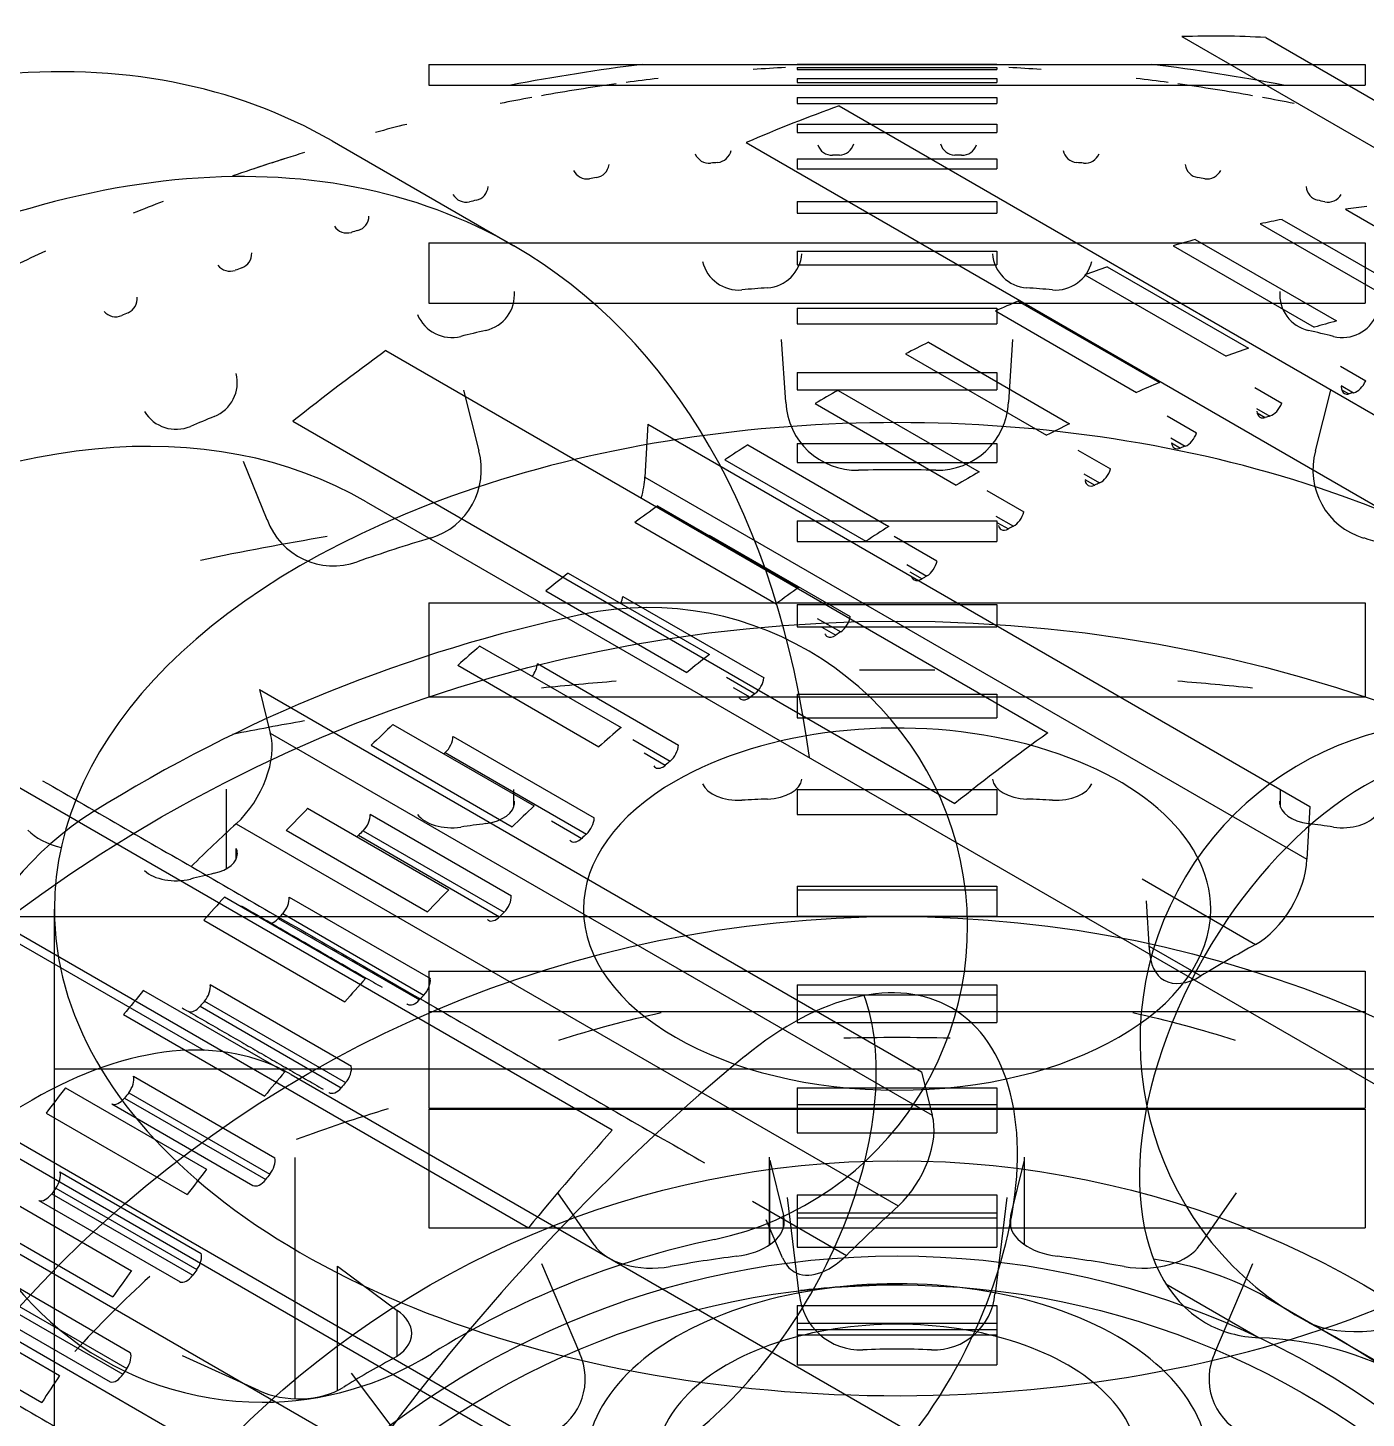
# Model space of a CAD drawing. Header units: millimetres. Extents: x 182.3 to 237.8, y 132.2 to 164.6.
# Drawn here: x 203.23 to 213.65, y 153.8 to 164.62 of the extents above; entities that cross this region are included whole.
import ezdxf

# ---------------------------------------------------------------- set-up
doc = ezdxf.new("R2010")
doc.units = ezdxf.units.MM
for name, color, linetype in [('V_06_Gears_Drive_Az_Pinion_0', 7, 'CONTINUOUS'), ('V_06_Gears_Drive_Az_Pinion_1', 7, 'CONTINUOUS'), ('V_06_Gears_Drive_Az_Pinion_2', 7, 'CONTINUOUS'), ('V_06_Gears_Drive_Az_Pinion_3', 7, 'CONTINUOUS'), ('V_06_Gears_Drive_El_Drive_Shaft_2', 7, 'CONTINUOUS'), ('V_06_Gears_Drive_El_Drive_Shaft_3', 7, 'CONTINUOUS'), ('V_06_Gears_Drive_El_Gear_0', 7, 'CONTINUOUS'), ('V_06_Gears_Drive_El_Gear_1', 7, 'CONTINUOUS'), ('V_06_Gears_Drive_El_Gear_2', 7, 'CONTINUOUS'), ('V_06_Gears_Drive_El_Gear_3', 7, 'CONTINUOUS'), ('V_06_Gears_Drive_El_Pinion_0', 7, 'CONTINUOUS'), ('V_06_Gears_Drive_El_Pinion_1', 7, 'CONTINUOUS'), ('V_06_Gears_Drive_El_Pinion_2', 7, 'CONTINUOUS'), ('V_06_Gears_Drive_El_Pinion_3', 7, 'CONTINUOUS'), ('V_06_Gears_Drive_El_Shaft_Bushing_0', 7, 'CONTINUOUS'), ('V_06_Gears_Drive_El_Shaft_Bushing_1', 7, 'CONTINUOUS'), ('V_06_Gears_Drive_El_Shaft_Bushing_2', 7, 'CONTINUOUS'), ('V_06_Gears_Drive_El_Shaft_Bushing_3', 7, 'CONTINUOUS'), ('V_06_Gears_Drive_Sensor_Gear_1', 7, 'CONTINUOUS'), ('V_06_Gears_Drive_Sensor_Gear_3', 7, 'CONTINUOUS'), ('V_06_Gears_Drive_Sensor_Idler_1', 7, 'CONTINUOUS'), ('V_06_Gears_Drive_Sensor_Idler_3', 7, 'CONTINUOUS')]:
    doc.layers.add(name, color=color, linetype=linetype)

msp = doc.modelspace()

# ---------------------------------------------------------------- linework, layer by layer
at = {"layer": 'V_06_Gears_Drive_Az_Pinion_0'}
msp.add_line((203.441, 149.229), (203.441, 156.516), dxfattribs=at)
msp.add_open_spline([(203.441, 156.516), (203.606, 156.516), (204.091, 156.516), (204.872, 156.516), (205.911, 156.516), (207.154, 156.516), (208.541, 156.516), (210, 156.516), (211.459, 156.516), (212.846, 156.516), (214.089, 156.516), (215.128, 156.516), (215.909, 156.516), (216.394, 156.516), (216.559, 156.516)], degree=1, dxfattribs=at)
at = {"layer": 'V_06_Gears_Drive_Az_Pinion_1'}
for p, q in [((209.134, 161.703), (209.101, 162.191)), ((210.899, 162.191), (210.866, 161.703)), ((206.625, 161.798), (206.744, 161.325)), ((213.256, 161.325), (213.375, 161.798)), ((205.096, 160.789), (204.914, 161.243))]:
    msp.add_line(p, q, dxfattribs=at)
msp.add_circle((210, 148.5), 6.559, dxfattribs=at)
for centre, radius, start, end in [((209.999, 148.5), 15.957, 97.135, 100.8595), ((209.999, 148.5), 15.957, 79.135, 82.8595), ((209.687, 161.728), 0.554, -177.4457, -88.681), ((210.313, 161.728), 0.554, -91.319, -2.5543), ((206.21, 161.177), 0.554, -73.319, 15.4457), ((213.79, 161.177), 0.554, 164.5543, -106.681), ((210, 148.5), 12.678, 88.6434, 91.3566), ((205.615, 160.984), 0.554, -159.4457, -70.681), ((210, 148.5), 12.678, 106.6434, 109.3566), ((210, 148.5), 12.678, 70.6434, 73.3566)]:
    msp.add_arc(centre, radius, start, end, dxfattribs=at)
at = {"layer": 'V_06_Gears_Drive_Az_Pinion_2'}
msp.add_line((203.441, 149.229), (203.441, 156.516), dxfattribs=at)
msp.add_open_spline([(203.441, 156.516), (203.466, 156.516), (203.491, 156.516), (203.566, 156.516), (203.64, 156.516), (203.763, 156.516), (203.886, 156.516), (204.055, 156.516), (204.225, 156.516), (204.438, 156.516), (204.651, 156.516), (204.905, 156.516), (205.159, 156.516), (205.45, 156.516), (205.741, 156.516), (206.064, 156.516), (206.387, 156.516), (206.738, 156.516), (207.088, 156.516), (207.461, 156.516), (207.834, 156.516), (208.223, 156.516), (208.612, 156.516), (209.012, 156.516), (209.412, 156.516), (210.222, 156.516), (211.026, 156.516)], degree=2, knots=[4.555309, 4.555309, 4.555309, 4.678729, 4.678729, 4.802149, 4.802149, 4.925568, 4.925568, 5.048988, 5.048988, 5.172408, 5.172408, 5.295828, 5.295828, 5.419247, 5.419247, 5.542667, 5.542667, 5.666087, 5.666087, 5.789506, 5.789506, 5.912926, 5.912926, 6.036346, 6.036346, 6.283185, 6.283185, 6.283185], dxfattribs=at)
msp.add_open_spline([(211.026, 156.516), (211.674, 156.516), (212.305, 156.516), (212.912, 156.516), (213.489, 156.516), (214.031, 156.516), (214.532, 156.516), (214.987, 156.516), (215.391, 156.516), (215.74, 156.516), (216.031, 156.516), (216.26, 156.516), (216.425, 156.516), (216.525, 156.516), (216.559, 156.516)], degree=1, dxfattribs=at)
at = {"layer": 'V_06_Gears_Drive_Az_Pinion_3'}
msp.add_line((203.441, 151.808), (203.441, 157.758), dxfattribs=at)
for centre, major_axis, start_param, end_param in [((210, 157.758), (6.559, 0), 0, 3.141593), ((209.999, 151.808), (15.957, 0), 1.852405, 1.91741), ((210, 157.758), (-2.441, 0), -3.141593, -0.785398), ((210, 157.758), (-2.441, 0), -0.785398, 0), ((203.716, 158.531), (-0.554, 0), -5.767366, -5.124132), ((210, 157.758), (6.559, 0), 3.141593, 5.654867), ((210, 157.758), (-2.441, 0), 0, -3.141593)]:
    msp.add_ellipse(centre, major_axis=major_axis, ratio=0.57735, start_param=start_param, end_param=end_param, dxfattribs=at)
at = {"layer": 'V_06_Gears_Drive_El_Drive_Shaft_2'}
msp.add_circle((210, 148.5), 6.333, dxfattribs=at)
for points, degree in [([(210, 154.833), (209.686, 154.834), (209.408, 154.808), (209.249, 154.789)], 3), ([(210.041, 154.833), (210, 154.833)], 1)]:
    msp.add_open_spline(points, degree=degree, dxfattribs=at)
at = {"layer": 'V_06_Gears_Drive_El_Drive_Shaft_3'}
for p, q in [((199.386, 159.672), (204.603, 156.66)), ((205.283, 156.472), (216.479, 150.008))]:
    msp.add_line(p, q, dxfattribs=at)
for start_param, end_param in [(3.141593, 3.926991), (3.926991, 0)]:
    msp.add_ellipse((203.268, 152.982), major_axis=(-2.015, -3.49), ratio=0.57735, start_param=start_param, end_param=end_param, dxfattribs=at)
at = {"layer": 'V_06_Gears_Drive_El_Gear_0'}
for p, q in [((209.223, 164.333), (210.777, 164.333)), ((210.777, 164.333), (209.223, 164.333)), ((209.223, 164.31), (210.777, 164.31)), ((209.223, 164.294), (210.777, 164.294)), ((209.223, 164.224), (210.777, 164.224)), ((209.223, 164.192), (210.777, 164.192)), ((209.223, 164.076), (210.777, 164.076)), ((209.223, 164.029), (210.777, 164.029)), ((209.223, 163.867), (210.777, 163.867)), ((209.223, 163.804), (210.777, 163.804)), ((209.223, 163.597), (210.777, 163.597)), ((209.223, 163.519), (210.777, 163.519)), ((209.223, 163.267), (210.777, 163.267)), ((209.223, 163.175), (210.777, 163.175)), ((209.223, 162.88), (210.777, 162.88)), ((209.223, 162.772), (210.777, 162.772)), ((209.223, 162.435), (210.777, 162.435)), ((209.223, 162.314), (210.777, 162.314)), ((209.223, 161.936), (210.777, 161.936)), ((209.223, 161.801), (210.777, 161.801)), ((209.223, 161.383), (210.777, 161.383)), ((209.223, 161.235), (210.777, 161.235)), ((209.223, 160.78), (210.777, 160.78)), ((209.223, 160.619), (210.777, 160.619)), ((209.223, 160.128), (210.777, 160.128)), ((209.223, 159.955), (210.777, 159.955)), ((209.223, 159.43), (210.777, 159.43)), ((209.223, 159.246), (210.777, 159.246)), ((209.223, 158.689), (210.777, 158.689)), ((209.223, 158.495), (210.777, 158.495)), ((209.223, 157.938), (210.777, 157.938)), ((209.223, 157.908), (210.777, 157.908)), ((209.223, 157.704), (210.777, 157.704)), ((209.223, 157.17), (210.777, 157.17)), ((209.223, 157.09), (210.777, 157.09)), ((209.223, 156.877), (210.777, 156.877)), ((209.223, 156.367), (210.777, 156.367)), ((209.223, 156.238), (210.777, 156.238)), ((209.223, 156.017), (210.777, 156.017)), ((209.223, 155.534), (210.777, 155.534)), ((209.223, 155.395), (210.777, 155.395)), ((209.223, 155.355), (210.777, 155.355)), ((209.223, 155.127), (210.777, 155.127)), ((209.223, 154.672), (210.777, 154.672)), ((209.223, 154.535), (210.777, 154.535)), ((209.223, 154.486), (210.777, 154.486)), ((209.223, 154.446), (210.777, 154.446)), ((209.223, 154.211), (210.777, 154.211))]:
    msp.add_line(p, q, dxfattribs=at)
for points, degree in [([(209.223, 164.333), (209.223, 164.333)], 1), ([(209.223, 164.31), (209.223, 164.294)], 1), ([(210.777, 164.333), (210.777, 164.333)], 1), ([(210.777, 164.31), (210.777, 164.294)], 1), ([(209.223, 164.224), (209.223, 164.192)], 1), ([(210.777, 164.224), (210.777, 164.192)], 1), ([(209.223, 164.076), (209.223, 164.029)], 1), ([(210.777, 164.076), (210.777, 164.029)], 1), ([(209.223, 163.867), (209.223, 163.804)], 1), ([(210.777, 163.867), (210.777, 163.804)], 1), ([(209.223, 163.597), (209.223, 163.519)], 1), ([(210.777, 163.597), (210.777, 163.519)], 1), ([(209.223, 163.267), (209.223, 163.175)], 1), ([(210.777, 163.267), (210.777, 163.175)], 1), ([(209.223, 162.88), (209.223, 162.772)], 1), ([(210.777, 162.88), (210.777, 162.772)], 1), ([(209.223, 162.435), (209.223, 162.314)], 1), ([(210.777, 162.435), (210.777, 162.314)], 1), ([(209.223, 161.936), (209.223, 161.801)], 1), ([(210.777, 161.936), (210.777, 161.801)], 1), ([(209.223, 161.383), (209.223, 161.235)], 1), ([(210.777, 161.383), (210.777, 161.235)], 1), ([(209.223, 160.78), (209.223, 160.619)], 1), ([(210.777, 160.78), (210.777, 160.619)], 1), ([(209.223, 160.128), (209.223, 159.955)], 1), ([(210.777, 160.128), (210.777, 159.955)], 1), ([(209.223, 159.43), (209.223, 159.246)], 1), ([(210.777, 159.43), (210.777, 159.246)], 1), ([(209.223, 158.689), (209.223, 158.495)], 1), ([(210.777, 158.689), (210.777, 158.495)], 1), ([(209.223, 157.938), (209.223, 157.908)], 1), ([(209.223, 157.908), (209.223, 157.704)], 1), ([(210.777, 157.938), (210.777, 157.908)], 1), ([(210.777, 157.908), (210.777, 157.704)], 1), ([(209.223, 157.17), (209.223, 157.135), (209.223, 157.09)], 2), ([(210.777, 157.17), (210.777, 157.135), (210.777, 157.09)], 2), ([(209.223, 157.09), (209.223, 156.877)], 1), ([(210.777, 157.09), (210.777, 156.877)], 1), ([(209.223, 156.367), (209.223, 156.333), (209.223, 156.28), (209.223, 156.238)], 3), ([(210.777, 156.367), (210.777, 156.333), (210.777, 156.28), (210.777, 156.238)], 3), ([(209.223, 156.238), (209.223, 156.017)], 1), ([(210.777, 156.238), (210.777, 156.017)], 1), ([(209.223, 155.534), (209.223, 155.499), (209.223, 155.44), (209.223, 155.395)], 3), ([(210.777, 155.534), (210.777, 155.499), (210.777, 155.44), (210.777, 155.395)], 3), ([(209.223, 155.395), (209.223, 155.355)], 1), ([(209.223, 155.355), (209.223, 155.127)], 1), ([(210.777, 155.395), (210.777, 155.355)], 1), ([(210.777, 155.355), (210.777, 155.127)], 1), ([(209.223, 154.672), (209.223, 154.64), (209.223, 154.582), (209.223, 154.535)], 3), ([(210.777, 154.672), (210.777, 154.64), (210.777, 154.582), (210.777, 154.535)], 3), ([(209.223, 154.535), (209.223, 154.486)], 1), ([(209.223, 154.486), (209.223, 154.463), (209.223, 154.446)], 2), ([(209.223, 154.446), (209.223, 154.211)], 1), ([(209.223, 154.446), (210.777, 154.446)], 1), ([(210.777, 154.535), (210.777, 154.486)], 1), ([(210.777, 154.486), (210.777, 154.463), (210.777, 154.446)], 2), ([(210.777, 154.446), (210.777, 154.211)], 1)]:
    msp.add_open_spline(points, degree=degree, dxfattribs=at)
at = {"layer": 'V_06_Gears_Drive_El_Gear_1'}
for p, q in [((209.223, 164.333), (210.777, 164.333)), ((210.777, 164.333), (209.223, 164.333)), ((209.223, 164.31), (210.777, 164.31)), ((209.223, 164.294), (210.777, 164.294)), ((209.223, 164.224), (210.777, 164.224)), ((209.223, 164.192), (210.777, 164.192)), ((209.223, 164.076), (210.777, 164.076)), ((209.223, 164.029), (210.777, 164.029)), ((209.223, 163.867), (210.777, 163.867)), ((209.223, 163.804), (210.777, 163.804)), ((209.223, 163.597), (210.777, 163.597)), ((209.223, 163.519), (210.777, 163.519)), ((209.223, 163.267), (210.777, 163.267)), ((209.223, 163.175), (210.777, 163.175)), ((209.223, 162.88), (210.777, 162.88)), ((209.223, 162.772), (210.777, 162.772)), ((209.223, 162.435), (210.777, 162.435)), ((209.223, 162.314), (210.777, 162.314)), ((209.223, 161.936), (210.777, 161.936)), ((209.223, 161.801), (210.777, 161.801)), ((209.223, 161.383), (210.777, 161.383)), ((209.223, 161.235), (210.777, 161.235)), ((209.223, 160.78), (210.777, 160.78)), ((209.223, 160.619), (210.777, 160.619)), ((209.223, 160.128), (210.777, 160.128)), ((209.223, 159.955), (210.777, 159.955)), ((209.223, 159.43), (210.777, 159.43)), ((209.223, 159.246), (210.777, 159.246)), ((209.223, 158.689), (210.777, 158.689)), ((209.223, 158.495), (210.777, 158.495)), ((209.223, 157.938), (210.777, 157.938)), ((209.223, 157.908), (210.777, 157.908)), ((209.223, 157.704), (210.777, 157.704)), ((209.223, 157.17), (210.777, 157.17)), ((209.223, 157.09), (210.777, 157.09)), ((209.223, 156.877), (210.777, 156.877)), ((209.223, 156.367), (210.777, 156.367)), ((209.223, 156.238), (210.777, 156.238)), ((209.223, 156.017), (210.777, 156.017)), ((209.223, 155.534), (210.777, 155.534)), ((209.223, 155.395), (210.777, 155.395)), ((209.223, 155.355), (210.777, 155.355)), ((209.223, 155.127), (210.777, 155.127)), ((209.223, 154.672), (210.777, 154.672)), ((209.223, 154.535), (210.777, 154.535)), ((209.223, 154.486), (210.777, 154.486)), ((209.223, 154.446), (210.777, 154.446)), ((209.223, 154.211), (210.777, 154.211))]:
    msp.add_line(p, q, dxfattribs=at)
for points, degree in [([(209.223, 164.333), (209.223, 164.333)], 1), ([(209.223, 164.31), (209.223, 164.294)], 1), ([(210.777, 164.333), (210.777, 164.333)], 1), ([(210.777, 164.31), (210.777, 164.294)], 1), ([(209.223, 164.224), (209.223, 164.192)], 1), ([(210.777, 164.224), (210.777, 164.192)], 1), ([(209.223, 164.076), (209.223, 164.029)], 1), ([(210.777, 164.076), (210.777, 164.029)], 1), ([(209.223, 163.867), (209.223, 163.804)], 1), ([(210.777, 163.867), (210.777, 163.804)], 1), ([(209.223, 163.597), (209.223, 163.519)], 1), ([(210.777, 163.597), (210.777, 163.519)], 1), ([(209.223, 163.267), (209.223, 163.175)], 1), ([(210.777, 163.267), (210.777, 163.175)], 1), ([(209.223, 162.88), (209.223, 162.772)], 1), ([(210.777, 162.88), (210.777, 162.772)], 1), ([(209.223, 162.435), (209.223, 162.314)], 1), ([(210.777, 162.435), (210.777, 162.314)], 1), ([(209.223, 161.936), (209.223, 161.801)], 1), ([(210.777, 161.936), (210.777, 161.801)], 1), ([(209.223, 161.383), (209.223, 161.235)], 1), ([(210.777, 161.383), (210.777, 161.235)], 1), ([(209.223, 160.78), (209.223, 160.619)], 1), ([(210.777, 160.78), (210.777, 160.619)], 1), ([(209.223, 160.128), (209.223, 159.955)], 1), ([(210.777, 160.128), (210.777, 159.955)], 1), ([(209.223, 159.43), (209.223, 159.246)], 1), ([(210.777, 159.43), (210.777, 159.246)], 1), ([(209.223, 158.689), (209.223, 158.495)], 1), ([(210.777, 158.689), (210.777, 158.495)], 1), ([(209.223, 157.938), (209.223, 157.908)], 1), ([(209.223, 157.908), (209.223, 157.704)], 1), ([(210.777, 157.938), (210.777, 157.908)], 1), ([(210.777, 157.908), (210.777, 157.704)], 1), ([(209.223, 157.17), (209.223, 157.135), (209.223, 157.09)], 2), ([(210.777, 157.17), (210.777, 157.135), (210.777, 157.09)], 2), ([(209.223, 157.09), (209.223, 156.877)], 1), ([(210.777, 157.09), (210.777, 156.877)], 1), ([(209.223, 156.367), (209.223, 156.333), (209.223, 156.28), (209.223, 156.238)], 3), ([(210.777, 156.367), (210.777, 156.333), (210.777, 156.28), (210.777, 156.238)], 3), ([(209.223, 156.238), (209.223, 156.017)], 1), ([(210.777, 156.238), (210.777, 156.017)], 1), ([(209.223, 155.534), (209.223, 155.499), (209.223, 155.44), (209.223, 155.395)], 3), ([(210.777, 155.534), (210.777, 155.499), (210.777, 155.44), (210.777, 155.395)], 3), ([(209.223, 155.395), (209.223, 155.355)], 1), ([(209.223, 155.355), (209.223, 155.127)], 1), ([(210.777, 155.395), (210.777, 155.355)], 1), ([(210.777, 155.355), (210.777, 155.127)], 1), ([(209.223, 154.672), (209.223, 154.64), (209.223, 154.582), (209.223, 154.535)], 3), ([(210.777, 154.672), (210.777, 154.64), (210.777, 154.582), (210.777, 154.535)], 3), ([(209.223, 154.535), (209.223, 154.486)], 1), ([(209.223, 154.486), (209.223, 154.463), (209.223, 154.446)], 2), ([(209.223, 154.446), (209.223, 154.211)], 1), ([(209.223, 154.446), (210.777, 154.446)], 1), ([(210.777, 154.535), (210.777, 154.486)], 1), ([(210.777, 154.486), (210.777, 154.463), (210.777, 154.446)], 2), ([(210.777, 154.446), (210.777, 154.211)], 1)]:
    msp.add_open_spline(points, degree=degree, dxfattribs=at)
at = {"layer": 'V_06_Gears_Drive_El_Gear_2'}
for centre, radius, start, end in [((210, 148.5), 15.833, 93.1436, 94.0562), ((210, 148.5), 15.833, 89.5436, 90.4562), ((210, 148.5), 15.833, 85.9436, 86.8562), ((210, 148.5), 15.833, 96.7436, 97.6562), ((210, 148.5), 15.833, 82.3436, 83.2562), ((210, 148.5), 15.833, 100.3436, 101.2562), ((210, 148.5), 15.833, 78.7436, 79.6562), ((210, 148.5), 15.833, 103.9436, 104.8562), ((208.537, 163.682), 0.118, -157.667, -84.4382), ((208.592, 163.687), 0.118, -84.7618, -11.533), ((209.494, 163.744), 0.118, -161.267, -88.0382), ((210, 148.5), 15.134, 91.698, 91.902), ((209.548, 163.745), 0.118, -88.3618, -15.133), ((210.452, 163.745), 0.118, -164.867, -91.6382), ((210, 148.5), 15.134, 88.098, 88.302), ((210.506, 163.744), 0.118, -91.9618, -18.733), ((211.408, 163.687), 0.118, -168.467, -95.2382), ((211.463, 163.682), 0.118, -95.5618, -22.333), ((210, 148.5), 15.833, 107.5436, 108.4562), ((207.641, 163.569), 0.118, -81.1618, -7.933), ((210, 148.5), 15.134, 95.298, 95.502), ((210, 148.5), 15.134, 84.498, 84.702), ((212.359, 163.569), 0.118, -172.067, -98.8382), ((207.587, 163.56), 0.118, -154.067, -80.8382), ((210, 148.5), 15.134, 98.898, 99.102), ((210, 148.5), 15.134, 80.898, 81.102), ((212.413, 163.56), 0.118, -99.1618, -25.933), ((206.646, 163.379), 0.118, -150.467, -77.2382), ((206.699, 163.391), 0.118, -77.5618, -4.333), ((213.301, 163.391), 0.118, -175.667, -102.4382), ((213.354, 163.379), 0.118, -102.7618, -29.533), ((210, 148.5), 15.833, 111.1436, 112.0562), ((210, 148.5), 15.134, 102.498, 102.702), ((210, 148.5), 15.134, 77.298, 77.502), ((205.771, 163.154), 0.118, -73.9618, -0.733), ((205.719, 163.139), 0.118, -146.867, -73.6382), ((210, 148.5), 15.134, 106.098, 106.302), ((210, 148.5), 15.833, 114.7436, 115.6562), ((204.808, 162.841), 0.118, -143.267, -70.0382), ((204.859, 162.86), 0.118, -70.3618, 2.867), ((210, 148.5), 15.134, 109.698, 109.902), ((203.968, 162.509), 0.118, -66.7618, 6.467), ((203.918, 162.487), 0.118, -139.667, -66.4382), ((210, 148.5), 15.134, 113.298, 113.502), ((208.062, 157.619), 2.486, -78, 102), ((210, 148.5), 11.809, 102, 122), ((214.377, 156.732), 2.486, 62, -118), ((205.059, 156.406), 2.486, 122, -90), ((210, 148.5), 6.837, 102, 122), ((210, 148.5), 6.837, 42, 62), ((205.059, 156.406), 2.486, -90, -58), ((201.133, 151.381), 2.486, -18, 162)]:
    msp.add_arc(centre, radius, start, end, dxfattribs=at)
at = {"layer": 'V_06_Gears_Drive_El_Gear_3'}
for p, q in [((213.489, 163.206), (214.588, 162.572)), ((212.825, 163.092), (213.924, 162.458)), ((212.995, 163.126), (214.094, 162.492)), ((212.148, 162.922), (213.247, 162.287)), ((212.321, 162.97), (213.42, 162.336)), ((211.461, 162.696), (212.56, 162.061)), ((211.636, 162.758), (212.735, 162.124)), ((210.942, 162.491), (212.041, 161.857)), ((210.765, 162.415), (211.864, 161.78)), ((210.243, 162.17), (211.341, 161.536)), ((210.065, 162.08), (211.163, 161.446)), ((213.451, 161.984), (213.647, 161.871)), ((209.54, 161.796), (210.639, 161.162)), ((212.783, 161.817), (212.993, 161.695)), ((213.456, 161.833), (213.553, 161.777)), ((213.459, 161.801), (213.517, 161.768)), ((209.361, 161.693), (210.46, 161.059)), ((212.101, 161.598), (212.331, 161.466)), ((212.798, 161.656), (212.902, 161.596)), ((212.802, 161.621), (212.865, 161.584)), ((208.837, 161.371), (209.935, 160.737)), ((212.13, 161.427), (212.242, 161.362)), ((212.135, 161.387), (212.205, 161.347)), ((208.659, 161.255), (209.757, 160.621)), ((211.406, 161.331), (211.661, 161.184)), ((211.452, 161.147), (211.575, 161.075)), ((211.461, 161.101), (211.538, 161.057)), ((210.699, 161.017), (210.986, 160.851)), ((208.136, 160.897), (209.235, 160.262)), ((210.767, 160.817), (210.905, 160.738)), ((207.959, 160.769), (209.058, 160.134)), ((210.782, 160.766), (210.866, 160.717)), ((208.537, 160.67), (209.635, 160.036)), ((209.976, 160.661), (210.31, 160.468)), ((210.076, 160.441), (210.232, 160.351)), ((210.099, 160.383), (210.194, 160.328)), ((207.44, 160.374), (208.539, 159.74)), ((207.265, 160.235), (208.364, 159.6)), ((207.865, 160.192), (208.964, 159.558)), ((209.379, 160.021), (209.561, 159.916)), ((209.413, 159.954), (209.523, 159.89)), ((206.753, 159.806), (207.852, 159.172)), ((206.58, 159.656), (207.679, 159.021)), ((207.2, 159.669), (208.299, 159.034)), ((208.673, 159.563), (208.894, 159.435)), ((208.725, 159.483), (208.856, 159.407)), ((206.076, 159.195), (207.175, 158.561)), ((206.544, 159.103), (207.642, 158.468)), ((205.906, 159.034), (207.005, 158.399)), ((206.483, 158.976), (207.582, 158.342)), ((207.943, 159.078), (208.234, 158.91)), ((208.03, 158.975), (208.196, 158.879)), ((205.412, 158.543), (206.511, 157.909)), ((205.899, 158.496), (206.998, 157.862)), ((207.31, 158.445), (207.545, 158.309)), ((205.246, 158.372), (206.345, 157.737)), ((205.808, 158.333), (206.906, 157.699)), ((205.844, 158.368), (206.942, 157.734)), ((204.764, 157.853), (205.863, 157.218)), ((205.268, 157.851), (206.367, 157.217)), ((205.183, 157.685), (206.282, 157.051)), ((205.218, 157.723), (206.317, 157.089)), ((204.603, 157.672), (205.702, 157.037)), ((204.654, 157.171), (205.753, 156.536)), ((204.135, 157.126), (205.234, 156.492)), ((204.609, 157.042), (205.708, 156.408)), ((203.979, 156.937), (205.078, 156.303)), ((204.575, 157.003), (205.674, 156.368)), ((204.058, 156.457), (205.157, 155.823)), ((203.527, 156.367), (204.626, 155.733)), ((203.987, 156.288), (205.086, 155.653)), ((204.02, 156.329), (205.118, 155.695)), ((203.376, 156.17), (204.475, 155.536)), ((203.888, 156.242), (204.986, 155.608)), ((203.484, 155.714), (204.583, 155.079)), ((202.942, 155.579), (204.041, 154.944)), ((203.42, 155.543), (204.519, 154.909)), ((203.451, 155.586), (204.55, 154.952)), ((203.32, 155.49), (204.419, 154.856)), ((202.798, 155.374), (203.897, 154.74)), ((202.934, 154.943), (204.032, 154.308)), ((202.383, 154.763), (203.482, 154.129)), ((202.877, 154.772), (203.975, 154.138)), ((202.907, 154.816), (204.005, 154.182)), ((212.092, 154.842), (212.819, 154.422)), ((202.777, 154.712), (203.876, 154.078)), ((212.869, 154.738), (213.968, 154.104)), ((202.246, 154.553), (203.344, 153.918))]:
    msp.add_line(p, q, dxfattribs=at)
for centre, major_axis, start_param, end_param in [((209.451, 148.817), (-7.917, -13.712), 3.542034, 3.557962), ((209.451, 148.817), (-7.917, -13.712), 3.604866, 3.620794), ((209.451, 148.817), (-7.917, -13.712), 3.667698, 3.683626), ((209.451, 148.817), (-7.917, -13.712), 3.73053, 3.746458), ((209.451, 148.817), (-7.917, -13.712), 3.793362, 3.80929), ((210.549, 148.183), (-7.917, -13.712), 3.667698, 3.683626), ((209.451, 148.817), (-7.917, -13.712), 3.856194, 3.872122), ((210.549, 148.183), (-7.917, -13.712), 3.73053, 3.746458), ((209.451, 148.817), (-7.917, -13.712), 3.919026, 3.934953), ((210.549, 148.183), (-7.917, -13.712), 3.793362, 3.80929), ((213.54, 161.874), (0.059, 0.102), -3.914198, -3.141593), ((213.577, 161.883), (0.059, 0.102), -2.641761, -1.363678), ((212.921, 161.701), (0.059, 0.102), -2.57893, -1.300846), ((213.54, 161.874), (0.059, 0.102), -3.141593, -2.636114), ((210.549, 148.183), (-7.567, -13.107), 3.642468, 3.646027), ((212.883, 161.689), (0.059, 0.102), -3.851366, -3.141593), ((212.883, 161.689), (0.059, 0.102), -3.141593, -2.573282), ((210.549, 148.183), (-7.567, -13.107), 3.7053, 3.708859), ((210.549, 148.183), (-7.917, -13.712), 3.856194, 3.872122), ((212.256, 161.464), (0.059, 0.102), -2.516098, -1.238014), ((209.451, 148.817), (-7.917, -13.712), 3.981857, 3.997785), ((212.217, 161.449), (0.059, 0.102), -3.788534, -3.141593), ((210.549, 148.183), (-7.567, -13.107), 3.768131, 3.771691), ((212.217, 161.449), (0.059, 0.102), -3.141593, -2.51045), ((210.549, 148.183), (-7.917, -13.712), 3.919026, 3.934953), ((211.584, 161.176), (0.059, 0.102), -2.453266, -1.175182), ((211.545, 161.158), (0.059, 0.102), -3.725702, -3.141593), ((211.545, 161.158), (0.059, 0.102), -3.141593, -2.447619), ((210.549, 148.183), (-7.567, -13.107), 3.830963, 3.834523), ((209.451, 148.817), (-7.917, -13.712), 4.044689, 4.060617), ((210.907, 160.836), (0.059, 0.102), -2.390434, -1.11235), ((210.549, 148.183), (-7.917, -13.712), 3.981857, 3.997785), ((210.869, 160.815), (0.059, 0.102), -3.66287, -3.141593), ((210.869, 160.815), (0.059, 0.102), -3.141593, -2.384787), ((210.549, 148.183), (-7.567, -13.107), 3.893795, 3.897355), ((208.455, 160.642), (0.059, 0.102), -1.032147, -0.986687), ((210.23, 160.446), (0.059, 0.102), -2.327602, -1.049519), ((209.451, 148.817), (-7.917, -13.712), 4.107521, 4.123449), ((210.191, 160.423), (0.059, 0.102), -3.600038, -3.141593), ((210.191, 160.423), (0.059, 0.102), -3.141593, -2.321955), ((210.549, 148.183), (-7.567, -13.107), 3.956627, 3.960187), ((207.783, 160.158), (0.059, 0.102), -1.429755, -0.923855), ((210.549, 148.183), (-7.917, -13.712), 4.044689, 4.060617), ((209.554, 160.008), (0.059, 0.102), -2.26477, -0.986687), ((209.515, 159.982), (0.059, 0.102), -3.537207, -3.141593), ((209.515, 159.982), (0.059, 0.102), -3.141593, -2.259123), ((210.549, 148.183), (-7.567, -13.107), 4.019459, 4.023018), ((209.451, 148.817), (-7.917, -13.712), 4.170353, 4.186281), ((210.549, 148.183), (-7.917, -13.712), 4.107521, 4.123449), ((207.117, 159.628), (0.059, 0.102), -1.805325, -0.861023), ((208.881, 159.523), (0.059, 0.102), -2.201938, -0.923855), ((208.843, 159.494), (0.059, 0.102), -3.474375, -3.141593), ((208.843, 159.494), (0.059, 0.102), -3.141593, -2.196291), ((210.549, 148.183), (-7.567, -13.107), 4.082291, 4.08585), ((209.451, 148.817), (-7.917, -13.712), 4.233185, 4.249113), ((206.46, 159.056), (0.059, 0.102), -2.076275, -0.798191), ((210.549, 148.183), (-7.917, -13.712), 4.170353, 4.186281), ((209.451, 148.817), (-7.567, -13.107), 4.207954, 4.209025), ((208.216, 158.994), (0.059, 0.102), -2.139107, -0.861023), ((213.644, 156.691), (-1.243, -2.153), 3.438299, 0), ((208.178, 158.962), (0.059, 0.102), -3.411543, -3.141593), ((208.178, 158.962), (0.059, 0.102), -3.141593, -2.133459), ((210.549, 148.183), (-7.567, -13.107), 4.145122, 4.148682), ((209.451, 148.817), (-7.917, -13.712), 4.296017, 4.311945), ((210.549, 148.183), (-7.917, -13.712), 4.233185, 4.249113), ((205.816, 158.443), (0.059, 0.102), -2.013443, -0.735359), ((207.559, 158.421), (0.059, 0.102), -2.076275, -0.798191), ((205.779, 158.407), (0.059, 0.102), -2.160606, -2.007796), ((209.451, 148.817), (-7.567, -13.107), 4.270786, 4.274346), ((210.549, 148.183), (-7.567, -13.107), 4.207954, 4.211514), ((207.522, 158.388), (0.059, 0.102), -3.348711, -3.141593), ((207.522, 158.388), (0.059, 0.102), -3.141593, -2.070628), ((210.549, 148.183), (-7.917, -13.712), 4.296017, 4.311945), ((209.451, 148.817), (-7.917, -13.712), 4.358849, 4.374776), ((205.185, 157.792), (0.059, 0.102), -1.950611, -0.672527), ((206.914, 157.809), (0.059, 0.102), -2.013443, -0.735359), ((205.15, 157.754), (0.059, 0.102), -2.612107, -1.944964), ((209.451, 148.817), (-7.567, -13.107), 4.333618, 4.337178), ((206.878, 157.773), (0.059, 0.102), -3.285879, -3.141593), ((206.878, 157.773), (0.059, 0.102), -3.141593, -2.007796), ((210.549, 148.183), (-7.567, -13.107), 4.270786, 4.274346), ((204.572, 157.106), (0.059, 0.102), -1.887779, -0.609696), ((210.549, 148.183), (-7.917, -13.712), 4.358849, 4.374776), ((206.284, 157.158), (0.059, 0.102), -1.950611, -0.672527), ((209.179, 154.837), (-1.243, -2.153), 3.141593, 4.13643), ((209.451, 148.817), (-7.917, -13.712), 4.42168, 4.437608), ((209.451, 148.817), (-7.567, -13.107), 4.39645, 4.40001), ((206.248, 157.12), (0.059, 0.102), -3.141593, -1.944964), ((210.549, 148.183), (-7.567, -13.107), 4.333618, 4.337178), ((208.08, 155.472), (-1.243, -2.153), 0.994838, 2.683831), ((204.537, 157.066), (0.059, 0.102), -3.022942, -1.882132), ((206.248, 157.12), (0.059, 0.102), -3.223047, -3.141593), ((209.179, 154.837), (-1.243, -2.153), 0.994838, 3.141593), ((210.549, 148.183), (-5.905, -10.227), 4.13643, 4.485496), ((210.549, 148.183), (-7.917, -13.712), 4.42168, 4.437608), ((205.67, 156.472), (0.059, 0.102), -1.887779, -0.609696), ((203.977, 156.388), (0.059, 0.102), -1.824947, -0.546864), ((210.549, 148.183), (-7.567, -13.107), 4.39645, 4.40001), ((209.451, 148.817), (-7.917, -13.712), 4.484512, 4.50044), ((203.944, 156.346), (0.059, 0.102), -3.097384, -1.8193), ((209.451, 148.817), (-7.567, -13.107), 4.459282, 4.462841), ((205.636, 156.432), (0.059, 0.102), -3.160216, -3.141593), ((205.636, 156.432), (0.059, 0.102), -3.141593, -1.882132), ((210.549, 148.183), (-7.917, -13.712), 4.484512, 4.50044), ((205.076, 155.753), (0.059, 0.102), -1.824947, -0.546864), ((203.405, 155.639), (0.059, 0.102), -1.762116, -0.484032), ((205.043, 155.711), (0.059, 0.102), -3.097384, -1.8193), ((210.549, 148.183), (-7.567, -13.107), 4.459282, 4.462841), ((203.373, 155.595), (0.059, 0.102), -3.034552, -1.756468), ((209.451, 148.817), (-7.567, -13.107), 4.522114, 4.525673), ((204.503, 155.005), (0.059, 0.102), -1.762116, -0.484032), ((209.451, 148.817), (-3.418, -5.921), 3.141593, 3.372415), ((210.549, 148.183), (-7.917, -13.712), 4.547344, 4.563272), ((204.471, 154.961), (0.059, 0.102), -3.034552, -1.756468), ((210.549, 148.183), (-7.567, -13.107), 4.522114, 4.525673), ((214.35, 156.739), (-1.243, -2.153), 0.101426, 0.785398), ((213.644, 156.691), (-1.243, -2.153), 0, 0.296706), ((210.549, 148.183), (-3.418, -5.921), 3.141593, 3.438299), ((203.954, 154.229), (0.059, 0.102), -1.699284, -0.4212), ((210.549, 148.183), (-7.917, -13.712), 4.610176, 4.626104), ((203.924, 154.184), (0.059, 0.102), -2.97172, -1.693636), ((210.549, 148.183), (-7.567, -13.107), 4.584945, 4.588505), ((207.056, 152.621), (-1.243, -2.153), 4.485496, 0)]:
    msp.add_ellipse(centre, major_axis=major_axis, ratio=0.57735, start_param=start_param, end_param=end_param, dxfattribs=at)
for points in [[(204.894, 157.785), (205.992, 157.15)], [(204.435, 156.99), (205.534, 156.356)]]:
    msp.add_open_spline(points, degree=1, dxfattribs=at)
at = {"layer": 'V_06_Gears_Drive_El_Pinion_0'}
for p, q in [((206.356, 164.333), (213.644, 164.333)), ((206.356, 164.333), (213.644, 164.333)), ((206.356, 164.171), (213.644, 164.171)), ((206.356, 162.945), (213.644, 162.945)), ((206.356, 162.474), (213.644, 162.474)), ((206.356, 160.143), (213.644, 160.143)), ((206.356, 159.41), (213.644, 159.41)), ((206.356, 157.275), (206.356, 156.961)), ((206.356, 157.275), (213.644, 157.275)), ((213.644, 157.275), (213.644, 156.961)), ((206.356, 156.961), (213.644, 156.961)), ((206.356, 156.202), (213.644, 156.202)), ((206.356, 155.278), (213.644, 155.278))]:
    msp.add_line(p, q, dxfattribs=at)
for points, degree in [([(206.356, 164.333), (206.356, 164.269), (206.356, 164.171)], 2), ([(213.644, 164.333), (213.644, 164.269), (213.644, 164.171)], 2), ([(206.356, 162.945), (206.356, 162.725), (206.356, 162.474)], 2), ([(213.644, 162.945), (213.644, 162.725), (213.644, 162.474)], 2), ([(206.356, 160.143), (206.356, 159.789), (206.356, 159.41)], 2), ([(213.644, 160.143), (213.644, 159.789), (213.644, 159.41)], 2), ([(206.356, 156.961), (206.356, 156.788), (206.356, 156.437), (206.356, 156.208)], 3), ([(213.644, 156.961), (213.644, 156.788), (213.644, 156.437), (213.644, 156.208)], 3), ([(206.356, 156.208), (213.644, 156.208)], 1), ([(206.356, 156.202), (206.356, 155.747), (206.356, 155.278)], 2), ([(213.644, 156.202), (213.644, 155.747), (213.644, 155.278)], 2)]:
    msp.add_open_spline(points, degree=degree, dxfattribs=at)
at = {"layer": 'V_06_Gears_Drive_El_Pinion_1'}
for p, q in [((206.356, 164.333), (213.644, 164.333)), ((206.356, 164.333), (213.644, 164.333)), ((206.356, 164.171), (213.644, 164.171)), ((206.356, 162.945), (213.644, 162.945)), ((206.356, 162.474), (213.644, 162.474)), ((206.356, 160.143), (213.644, 160.143)), ((206.356, 159.41), (213.644, 159.41)), ((206.356, 157.275), (206.356, 156.961)), ((206.356, 157.275), (213.644, 157.275)), ((213.644, 157.275), (213.644, 156.961)), ((206.356, 156.961), (213.644, 156.961)), ((206.356, 156.202), (213.644, 156.202)), ((206.356, 155.278), (213.644, 155.278))]:
    msp.add_line(p, q, dxfattribs=at)
for points, degree in [([(206.356, 164.333), (206.356, 164.269), (206.356, 164.171)], 2), ([(213.644, 164.333), (213.644, 164.269), (213.644, 164.171)], 2), ([(206.356, 162.945), (206.356, 162.725), (206.356, 162.474)], 2), ([(213.644, 162.945), (213.644, 162.725), (213.644, 162.474)], 2), ([(206.356, 160.143), (206.356, 159.789), (206.356, 159.41)], 2), ([(213.644, 160.143), (213.644, 159.789), (213.644, 159.41)], 2), ([(206.356, 156.961), (206.356, 156.788), (206.356, 156.437), (206.356, 156.208)], 3), ([(213.644, 156.961), (213.644, 156.788), (213.644, 156.437), (213.644, 156.208)], 3), ([(206.356, 156.208), (213.644, 156.208)], 1), ([(206.356, 156.202), (206.356, 155.747), (206.356, 155.278)], 2), ([(213.644, 156.202), (213.644, 155.747), (213.644, 155.278)], 2)]:
    msp.add_open_spline(points, degree=degree, dxfattribs=at)
at = {"layer": 'V_06_Gears_Drive_El_Pinion_2'}
for p, q in [((209.134, 161.703), (209.101, 162.191)), ((210.899, 162.191), (210.866, 161.703)), ((206.625, 161.798), (206.744, 161.325)), ((213.256, 161.325), (213.375, 161.798)), ((205.096, 160.789), (204.914, 161.243))]:
    msp.add_line(p, q, dxfattribs=at)
for centre, radius, start, end in [((209.999, 148.5), 15.957, 97.135, 100.8595), ((209.999, 148.5), 15.957, 79.135, 82.8595), ((209.687, 161.728), 0.554, -177.4457, -88.681), ((210.313, 161.728), 0.554, -91.319, -2.5543), ((206.21, 161.177), 0.554, -73.319, 15.4457), ((213.79, 161.177), 0.554, 164.5543, -106.681), ((210, 148.5), 12.678, 88.6434, 91.3566), ((205.615, 160.984), 0.554, -159.4457, -70.681), ((210, 148.5), 12.678, 106.6434, 109.3566), ((210, 148.5), 12.678, 70.6434, 73.3566)]:
    msp.add_arc(centre, radius, start, end, dxfattribs=at)
at = {"layer": 'V_06_Gears_Drive_El_Pinion_3'}
for p, q in [((212.216, 164.55), (217.369, 161.575)), ((212.87, 164.542), (218.023, 161.567)), ((209.549, 164.01), (214.702, 161.035)), ((208.825, 163.725), (213.978, 160.75)), ((206.021, 162.105), (211.174, 159.13)), ((205.297, 161.555), (210.45, 158.58)), ((208.059, 161.533), (208.036, 161.121)), ((208.059, 161.533), (213.212, 158.558)), ((208.036, 161.121), (213.189, 158.146)), ((205.037, 159.468), (205.121, 159.129)), ((205.037, 159.468), (210.19, 156.493)), ((205.121, 159.129), (210.274, 156.154)), ((202.63, 159.015), (207.783, 156.04)), ((213.212, 158.558), (213.189, 158.146)), ((204.856, 158.423), (210.009, 155.448)), ((201.977, 158.253), (207.13, 155.278)), ((211.906, 157.993), (212.789, 157.483)), ((211.964, 157.439), (211.941, 157.824)), ((211.962, 157.47), (212.364, 157.238)), ((210.19, 156.493), (210.274, 156.154)), ((202.248, 156.474), (207.401, 153.499)), ((202.432, 156.242), (207.584, 153.267)), ((202.328, 155.561), (207.48, 152.586)), ((208.874, 155.485), (209.605, 155.063)), ((209.109, 155.045), (208.98, 155.341)), ((201.984, 155.075), (207.137, 152.1))]:
    msp.add_line(p, q, dxfattribs=at)
for centre, major_axis, start_param, end_param in [((207.423, 149.987), (-7.978, -13.819), 3.423201, 3.488206), ((207.423, 149.987), (-7.978, -13.819), 3.737361, 3.802366), ((207.423, 149.987), (-7.978, -13.819), 4.05152, 4.116525), ((207.645, 160.916), (0.277, 0.48), -1.165156, -0.829978), ((204.744, 158.791), (0.277, 0.48), -2.065056, -0.515819), ((212.575, 147.012), (-7.978, -13.819), 4.05152, 4.116525), ((207.424, 149.988), (-6.339, -10.979), 4.217472, 4.258639), ((212.798, 157.941), (0.277, 0.48), -2.379216, -0.829978), ((212.576, 147.012), (-6.339, -10.979), 3.903313, 3.950668), ((212.355, 157.685), (0.277, 0.48), -3.882411, -3.141593), ((212.355, 157.685), (0.277, 0.48), -3.141593, -2.333173), ((209.896, 155.816), (0.277, 0.48), -2.065056, -0.515819), ((212.576, 147.011), (-7.978, -13.819), 4.365679, 4.430684), ((212.576, 147.012), (-6.339, -10.979), 4.217472, 4.264828), ((209.476, 155.415), (0.277, 0.48), -3.568251, -3.141593), ((209.476, 155.415), (0.277, 0.48), -3.141593, -2.019014)]:
    msp.add_ellipse(centre, major_axis=major_axis, ratio=0.57735, start_param=start_param, end_param=end_param, dxfattribs=at)
for points in [[(203.348, 158.758), (208.5, 155.783)], [(201.209, 155.023), (206.362, 152.048)]]:
    msp.add_open_spline(points, degree=1, dxfattribs=at)
at = {"layer": 'V_06_Gears_Drive_El_Shaft_Bushing_0'}
msp.add_line((196.5, 157.7), (225.5, 157.7), dxfattribs=at)
at = {"layer": 'V_06_Gears_Drive_El_Shaft_Bushing_1'}
msp.add_line((196.5, 157.7), (225.5, 157.7), dxfattribs=at)
at = {"layer": 'V_06_Gears_Drive_El_Shaft_Bushing_2'}
for radius in [11.5, 9.2, 7.3]:
    msp.add_circle((210, 148.5), radius, dxfattribs=at)
at = {"layer": 'V_06_Gears_Drive_El_Shaft_Bushing_3'}
for p, q in [((205.603, 163.737), (207.017, 162.921)), ((205.867, 160.929), (226.373, 149.09))]:
    msp.add_line(p, q, dxfattribs=at)
for centre, major_axis, start_param, end_param in [((199.853, 153.778), (-5.75, -9.959), 3.141593, 3.926991), ((201.267, 152.962), (-5.75, -9.959), 3.141593, 3.926991), ((201.267, 152.962), (-5.75, -9.959), 2.498092, 3.141593), ((201.267, 152.962), (-4.6, -7.967), 3.141593, 3.926991)]:
    msp.add_ellipse(centre, major_axis=major_axis, ratio=0.57735, start_param=start_param, end_param=end_param, dxfattribs=at)
at = {"layer": 'V_06_Gears_Drive_Sensor_Gear_1'}
for centre, radius, start, end in [((209.999, 148.5), 15.833, 88.9351, 91.0605), ((209.999, 148.5), 15.833, 97.9351, 100.0605), ((209.999, 148.5), 15.833, 79.9351, 82.0605), ((209.999, 148.5), 15.833, 106.9351, 109.0605), ((208.766, 162.865), 0.288, -166.6731, -85.0242), ((208.971, 162.881), 0.288, -85.9758, -4.3259), ((211.029, 162.881), 0.288, -175.6731, -94.0242), ((211.234, 162.865), 0.288, -94.9758, -13.3259), ((206.734, 162.543), 0.288, -76.9758, 4.6741), ((210, 148.5), 14.13, 94.0935, 94.9065), ((210, 148.5), 14.13, 85.0935, 85.9065), ((213.266, 162.543), 0.288, 175.3269, -103.0242), ((206.534, 162.495), 0.288, -157.6731, -76.0242), ((213.466, 162.495), 0.288, -103.9758, -22.3259), ((210, 148.5), 14.13, 103.0935, 103.9065), ((210, 148.5), 14.13, 76.0935, 76.9065), ((204.577, 161.859), 0.288, -67.9758, 13.6741), ((204.388, 161.781), 0.288, -148.6731, -67.0242), ((210, 148.5), 14.13, 112.0935, 112.9065)]:
    msp.add_arc(centre, radius, start, end, dxfattribs=at)
at = {"layer": 'V_06_Gears_Drive_Sensor_Gear_3'}
for p, q in [((207.021, 158.572), (207.021, 158.599)), ((212.979, 158.572), (212.979, 158.599)), ((204.857, 158.151), (204.857, 158.23))]:
    msp.add_line(p, q, dxfattribs=at)
for centre, major_axis, start_param, end_param in [((209.999, 150.478), (15.833, 0), 1.709289, 1.746385), ((209.999, 150.478), (15.833, 0), 1.55221, 1.589306), ((209.999, 150.478), (15.833, 0), 1.39513, 1.432226), ((209.999, 150.478), (15.833, 0), 1.866369, 1.903465), ((208.971, 158.781), (-0.288, 0), -4.642154, -3.217094), ((211.029, 158.781), (-0.288, 0), -6.207667, -4.782625), ((208.766, 158.771), (-0.288, 0), -6.050588, -4.625546), ((211.234, 158.771), (-0.288, 0), -4.799233, -3.374173), ((206.734, 158.586), (-0.288, 0), -4.485074, -3.141593), ((206.734, 158.586), (-0.288, 0), -3.141593, -3.060014), ((210, 150.478), (14.13, 0), 1.642241, 1.656431), ((210, 150.478), (14.13, 0), 1.485161, 1.499352), ((213.266, 158.586), (-0.288, 0), -0.081562, 0), ((213.266, 158.586), (-0.288, 0), 0, -4.939705), ((206.534, 158.558), (-0.288, 0), -5.893508, -4.468466), ((213.466, 158.558), (-0.288, 0), -4.956313, -3.531253), ((210, 150.478), (14.13, 0), 1.799321, 1.813511), ((210, 150.478), (14.13, 0), 1.328082, 1.342272), ((204.577, 158.191), (-0.288, 0), -3.141593, -2.902934), ((204.577, 158.191), (-0.288, 0), -4.327994, -3.141593), ((204.388, 158.145), (-0.288, 0), -5.736428, -4.311386), ((210, 150.478), (14.13, 0), 1.9564, 1.970591), ((210, 153.444), (2.422, 0), 0, 3.141593), ((210, 153.444), (1.877, 0), 0, 3.141593)]:
    msp.add_ellipse(centre, major_axis=major_axis, ratio=0.57735, start_param=start_param, end_param=end_param, dxfattribs=at)
for points in [[(204.781, 158.074), (204.781, 158.693)], [(207.016, 158.553), (207.016, 158.69)], [(212.984, 158.553), (212.984, 158.69)]]:
    msp.add_open_spline(points, degree=1, dxfattribs=at)
at = {"layer": 'V_06_Gears_Drive_Sensor_Idler_1'}
for p, q in [((209.238, 154.763), (209.146, 155.514)), ((210.854, 155.514), (210.762, 154.763)), ((207.232, 155.001), (207.528, 154.305)), ((212.472, 154.305), (212.768, 155.001)), ((206.209, 153.543), (205.754, 154.147))]:
    msp.add_line(p, q, dxfattribs=at)
for centre, radius, start, end in [((209.999, 148.5), 8.647, 102.258, 107.7388), ((209.999, 148.5), 8.647, 72.258, 77.7388), ((209.999, 148.499), 8.647, 132.258, 137.7388), ((209.712, 154.803), 0.475, -175.2248, -87.4942), ((210.288, 154.803), 0.475, -92.5058, -4.7752), ((210, 148.5), 5.834, 87.3728, 92.6272), ((207.098, 154.103), 0.475, -62.5058, 25.2248), ((212.902, 154.103), 0.475, 154.7752, -117.4942)]:
    msp.add_arc(centre, radius, start, end, dxfattribs=at)
at = {"layer": 'V_06_Gears_Drive_Sensor_Idler_3'}
for p, q in [((209.009, 155.805), (209.115, 155.373)), ((209.009, 155.147), (209.009, 155.805)), ((210.885, 155.373), (210.991, 155.805)), ((210.991, 155.147), (210.991, 155.805)), ((207.643, 155.145), (207.36, 155.55)), ((212.64, 155.55), (212.357, 155.145)), ((209.115, 155.275), (209.115, 155.373)), ((210.885, 155.275), (210.885, 155.373)), ((205.644, 154.978), (206.11, 154.634)), ((205.644, 154.011), (205.644, 154.978)), ((206.11, 154.28), (206.11, 154.634)), ((205.033, 154.012), (204.437, 154.281))]:
    msp.add_line(p, q, dxfattribs=at)
for centre, major_axis, start_param, end_param in [((209.999, 151.766), (8.647, 0), 1.522939, 1.618597), ((209.999, 151.766), (8.647, 0), 2.046538, 2.142196), ((208.647, 155.324), (-0.475, 0), -4.494324, -3.141593), ((208.647, 155.324), (-0.475, 0), -3.141593, -2.963136), ((211.353, 155.324), (-0.475, 0), -0.178457, 0), ((211.353, 155.324), (-0.475, 0), 0, -4.930454), ((208.09, 155.238), (-0.475, 0), -5.938043, -4.406855), ((211.91, 155.238), (-0.475, 0), -5.017923, -3.486735), ((210, 151.766), (5.834, 0), 1.786742, 1.878449), ((210, 151.766), (5.834, 0), 1.263144, 1.35485), ((205.747, 154.457), (-0.475, 0), -3.141593, -2.439537), ((205.747, 154.457), (-0.475, 0), -3.970725, -3.141593), ((210, 151.766), (5.834, 0), 2.310341, 2.402048), ((205.339, 154.221), (-0.475, 0), -5.414445, -3.883257)]:
    msp.add_ellipse(centre, major_axis=major_axis, ratio=0.57735, start_param=start_param, end_param=end_param, dxfattribs=at)
for points in [[(205.316, 153.948), (205.316, 155.824)], [(209.008, 155.146), (209.008, 155.828)], [(210.992, 155.146), (210.992, 155.828)]]:
    msp.add_open_spline(points, degree=1, dxfattribs=at)

doc.saveas('drawing.dxf')
